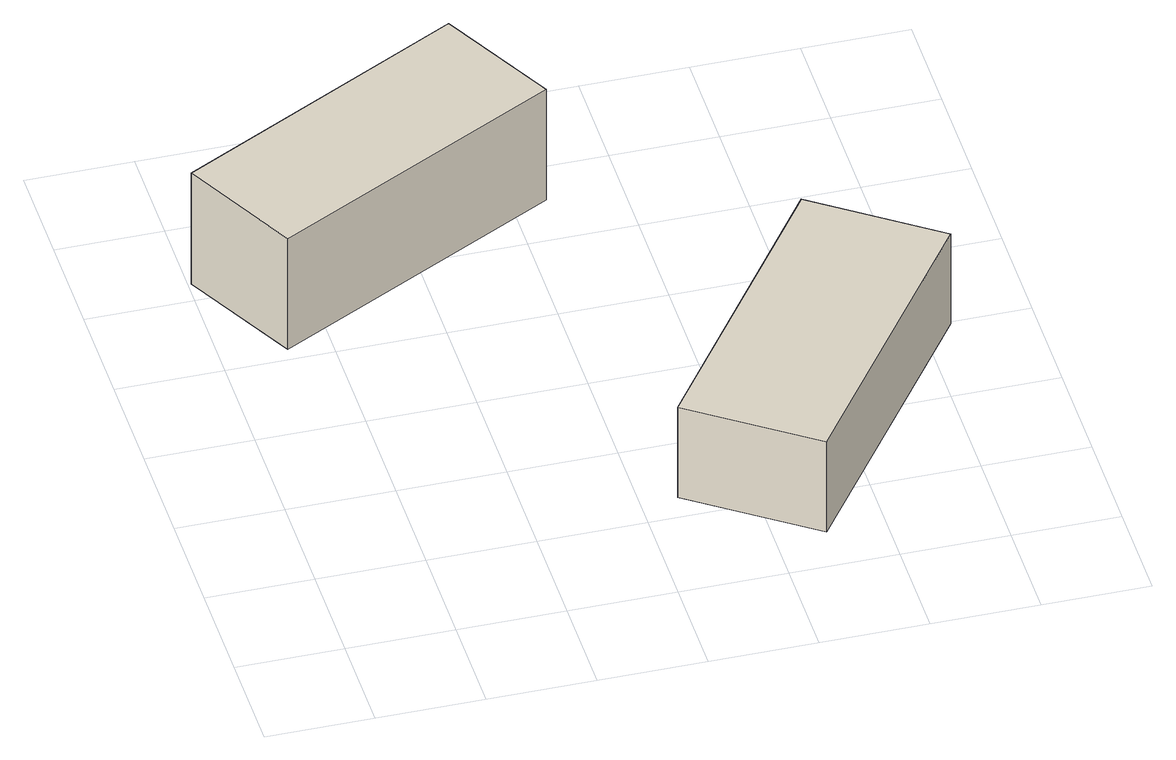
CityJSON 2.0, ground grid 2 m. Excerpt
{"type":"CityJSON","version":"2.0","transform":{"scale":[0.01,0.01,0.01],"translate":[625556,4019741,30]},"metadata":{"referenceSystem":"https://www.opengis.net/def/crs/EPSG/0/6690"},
"CityObjects":{
"building1":{"type":"Building","attributes":{"measuredHeight":2.6,"BuildingDetailAttribute.surveyYear":2017,"BuildingIDAttribute.prefecture":"17","BuildingIDAttribute.city":"17206"},"geometry":[{"type":"Solid","lod":"1","boundaries":[[[[0,1,2,3]],[[2,4,5,3]],[[1,6,4,2]],[[0,7,6,1]],[[3,5,7,0]],[[4,6,7,5]]]]}]},
"building2":{"type":"Building","attributes":{"measuredHeight":2.2,"BuildingDetailAttribute.surveyYear":2017,"BuildingIDAttribute.prefecture":"17","BuildingIDAttribute.city":"17206"},"geometry":[{"type":"Solid","lod":"1","boundaries":[[[[8,9,10,11]],[[10,12,13,11]],[[9,14,12,10]],[[8,15,14,9]],[[11,13,15,8]],[[12,14,15,13]]]]}]}
},
"vertices":[
[663,1110,98],[121,827,98],[6,1047,98],[547,1331,98],[6,1047,345],[547,1331,345],[121,827,345],[663,1110,345],
[1245,570,118],[886,69,118],[661,230,118],[1020,731,118],[661,230,319],[1020,731,319],[886,69,319],[1245,570,319]
]}
